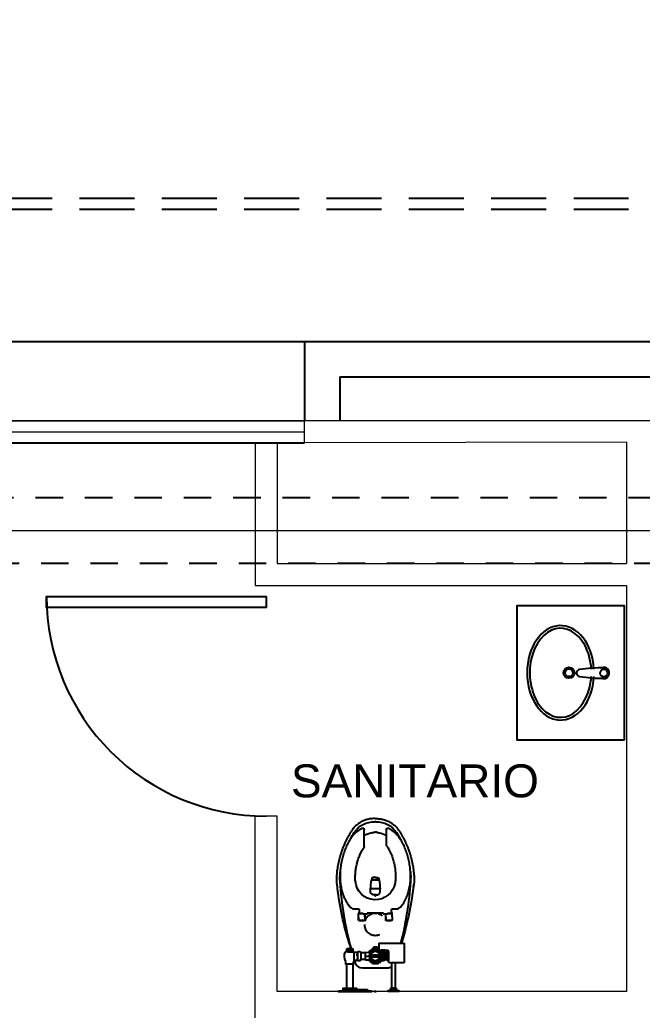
# Model space of a CAD drawing. Header units: metres. Extents: x -22 to 564, y 0 to 143.
# Drawn here: x 108.688 to 111.521, y 46.792 to 51.3 of the extents above; entities that cross this region are included whole.
import ezdxf
from ezdxf.enums import TextEntityAlignment as Align

# ---------------------------------------------------------------- set-up
doc = ezdxf.new("R2010")
doc.units = ezdxf.units.M
for name, pattern in [('EJES630', [6.3, 5.5, -0.4, 0, -0.4]), ('XREF 1N NEURO-ONCOLOGIA$0$DASHED2', [0.375, 0.25, -0.125]), ('XREF 1N NEURO-ONCOLOGIA$0$HIDDEN2', [0.1875, 0.125, -0.0625]), ('XREF 1N NEURO-ONCOLOGIA$0$XR-00$0$HIDDEN', [0.375, 0.25, -0.125])]:
    doc.linetypes.add(name, pattern=pattern)
for name, color, linetype, lineweight in [('EJES', 11, 'EJES630', 0), ('XREF 1N NEURO-ONCOLOGIA$0$HERRERIAS', 1, 'Continuous', 18), ('XREF 1N NEURO-ONCOLOGIA$0$MUROS DE TABLAROCA', 150, 'Continuous', 13)]:
    doc.layers.add(name, color=color, linetype=linetype, lineweight=lineweight)
for name, color, linetype in [('TEXTO', 7, 'Continuous'), ('XREF 1N NEURO-ONCOLOGIA$0$CONTRAVENTEOS', 6, 'XREF 1N NEURO-ONCOLOGIA$0$HIDDEN2'), ('XREF 1N NEURO-ONCOLOGIA$0$LAMINA MULTIPERFORADA', 9, 'Continuous'), ('XREF 1N NEURO-ONCOLOGIA$0$Mobiliario Fijo', 40, 'Continuous'), ('XREF 1N NEURO-ONCOLOGIA$0$MUROS BAJOS', 2, 'Continuous'), ('XREF 1N NEURO-ONCOLOGIA$0$NOVIDESA', 11, 'Continuous'), ('XREF 1N NEURO-ONCOLOGIA$0$PUERTAS', 253, 'Continuous'), ('XREF 1N NEURO-ONCOLOGIA$0$TEX-MOB', 4, 'Continuous')]:
    doc.layers.add(name, color=color, linetype=linetype)
doc.styles.add('100 LOCALES 25', font='arial.ttf', dxfattribs={"height": 0.25})
doc.styles.add('XREF 1N NEURO-ONCOLOGIA$0$HANDLET', font='romans.shx')

# ---------------------------------------------------------------- blocks, each defined once
blk = doc.blocks.new('XREF 1N NEURO-ONCOLOGIA$0$WC CON FLUXO')
for p, q in [((-0.0034, 0), (0.0034, 0)), ((0, 0.0034), (0, -0.0034)), ((0.107, 0), (0.0582, 0)), ((-0.0197, -0.0022), (-0.0141, -0.0008)), ((0.0575, -0.0007), (0.0576, -0.0026)), ((0.0575, -0.0007), (0.1078, -0.0007)), ((0.0585, -0.0037), (0.069, -0.0067)), ((0.069, -0.0067), (0.0964, -0.0067)), ((0.0705, -0.0086), (0.0708, -0.0154)), ((0.0708, -0.0154), (0.0946, -0.0154)), ((0.0736, -0.1306), (0.0736, -0.0154)), ((0.0918, -0.0155), (0.0917, -0.1306)), ((0.0946, -0.0154), (0.0948, -0.0086)), ((0.0964, -0.0067), (0.1066, -0.0038)), ((0.1072, 0), (0.107, 0)), ((0.1078, -0.0025), (0.1078, -0.0007)), ((-0.0587, -0.1062), (-0.0589, -0.1062)), ((0.0587, -0.1062), (-0.0587, -0.1062)), ((-0.013, -0.1295), (-0.013, -0.1264)), ((-0.013, -0.1295), (-0.013, -0.1336)), ((-0.0127, -0.1264), (-0.0127, -0.1292)), ((-0.0086, -0.1264), (-0.0086, -0.1292)), ((-0.004, -0.1264), (-0.004, -0.1292)), ((0.0044, -0.1264), (0.0044, -0.1292)), ((0.009, -0.1264), (0.009, -0.1292)), ((0.0101, -0.1336), (0.0245, -0.1336)), ((0.0131, -0.1264), (0.0131, -0.1292)), ((0.0134, -0.1336), (0.0134, -0.1264)), ((0.0587, -0.1062), (0.0589, -0.1062)), ((0.0732, -0.1305), (0.0664, -0.1305)), ((0.131, -0.1305), (0.0921, -0.1305)), ((0.131, -0.2187), (0.131, -0.1305)), ((-0.0958, -0.1423), (-0.0805, -0.1423)), ((-0.0958, -0.1789), (-0.0815, -0.1789)), ((-0.082, -0.1612), (-0.0802, -0.1612)), ((-0.082, -0.1612), (-0.0815, -0.1789)), ((-0.0815, -0.1789), (-0.0807, -0.1775)), ((-0.0807, -0.1775), (-0.0806, -0.1775)), ((-0.0806, -0.1775), (-0.08, -0.1785)), ((-0.0805, -0.1423), (-0.08, -0.1433)), ((-0.0805, -0.1423), (-0.0801, -0.1593)), ((-0.0802, -0.1612), (-0.0801, -0.1682)), ((-0.0801, -0.1593), (-0.08, -0.1645)), ((-0.0801, -0.1682), (-0.08, -0.1743)), ((-0.08, -0.1433), (-0.08, -0.1403)), ((-0.08, -0.1403), (-0.0684, -0.1403)), ((-0.08, -0.1433), (-0.08, -0.1809)), ((-0.08, -0.1645), (-0.08, -0.1732)), ((-0.08, -0.1732), (-0.08, -0.1742)), ((-0.0663, -0.1424), (-0.0663, -0.1461)), ((-0.0663, -0.1789), (-0.0663, -0.1751)), ((-0.0446, -0.1606), (-0.0284, -0.1606)), ((-0.0446, -0.1751), (-0.0446, -0.1777)), ((-0.0446, -0.1777), (-0.0229, -0.1776)), ((-0.0233, -0.1591), (-0.0175, -0.145)), ((-0.0175, -0.1762), (-0.0233, -0.1621)), ((-0.0175, -0.165), (-0.0175, -0.1562)), ((-0.0174, -0.1563), (-0.0174, -0.1649)), ((-0.0154, -0.1429), (-0.0019, -0.1373)), ((-0.0154, -0.1783), (-0.0013, -0.1842)), ((0.0022, -0.1839), (0.0158, -0.1783)), ((0.0024, -0.1373), (0.0149, -0.1425)), ((0.0178, -0.1563), (0.0178, -0.1649)), ((0.0179, -0.145), (0.0233, -0.1579)), ((0.0179, -0.165), (0.0179, -0.1562)), ((0.0238, -0.1621), (0.0182, -0.1757)), ((0.027, -0.1406), (0.0268, -0.1376)), ((0.0276, -0.1396), (0.0276, -0.1521)), ((0.0276, -0.1431), (0.0287, -0.1431)), ((0.0276, -0.1781), (0.0276, -0.1691)), ((0.0276, -0.1691), (0.0276, -0.1816)), ((0.0294, -0.1781), (0.0276, -0.1781)), ((0.0287, -0.1431), (0.0294, -0.1781)), ((0.0287, -0.1431), (0.0292, -0.1439)), ((0.0296, -0.1701), (0.0292, -0.1439)), ((0.0292, -0.1439), (0.0294, -0.1439)), ((0.0294, -0.1439), (0.0298, -0.1431)), ((0.0294, -0.1439), (0.03, -0.1773)), ((0.0294, -0.1781), (0.0298, -0.1773)), ((0.0298, -0.1773), (0.0296, -0.1701)), ((0.0304, -0.1781), (0.0298, -0.1431)), ((0.0298, -0.1431), (0.03, -0.1431)), ((0.0298, -0.1773), (0.03, -0.1773)), ((0.03, -0.1431), (0.0306, -0.1781)), ((0.03, -0.1431), (0.03, -0.1431)), ((0.03, -0.1431), (0.0304, -0.1439)), ((0.03, -0.1773), (0.0304, -0.1781)), ((0.0304, -0.1439), (0.0308, -0.1622)), ((0.0304, -0.1439), (0.0306, -0.1439)), ((0.0304, -0.1781), (0.0306, -0.1781)), ((0.0306, -0.1439), (0.031, -0.1433)), ((0.0306, -0.1439), (0.0308, -0.1498)), ((0.0306, -0.1781), (0.031, -0.1774)), ((0.0308, -0.1498), (0.0309, -0.1593)), ((0.0308, -0.1622), (0.0309, -0.1703)), ((0.0309, -0.1593), (0.0309, -0.1605)), ((0.0309, -0.1605), (0.0309, -0.162)), ((0.0309, -0.162), (0.031, -0.1637)), ((0.0309, -0.1703), (0.0309, -0.1724)), ((-0.1331, -0.1809), (-0.1338, -0.1805)), ((-0.1331, -0.181), (-0.1331, -0.181)), ((-0.1331, -0.181), (-0.133, -0.181)), ((-0.133, -0.181), (-0.1329, -0.181)), ((-0.1329, -0.1837), (-0.133, -0.1814)), ((-0.133, -0.1814), (-0.0996, -0.1814)), ((-0.1329, -0.181), (-0.1319, -0.181)), ((-0.1329, -0.1837), (-0.0999, -0.1837)), ((-0.1302, -0.1867), (-0.1329, -0.1837)), ((-0.1319, -0.181), (-0.1269, -0.1809)), ((-0.1026, -0.1867), (-0.1302, -0.1867)), ((-0.1302, -0.1867), (-0.1301, -0.1933)), ((-0.1287, -0.1946), (-0.104, -0.1946)), ((-0.1269, -0.1809), (-0.1141, -0.1807)), ((-0.1141, -0.1807), (-0.1105, -0.1806)), ((-0.1109, -0.1952), (-0.1109, -0.1949)), ((-0.1105, -0.1806), (-0.1008, -0.1805)), ((-0.1028, -0.1933), (-0.1026, -0.1867)), ((-0.0999, -0.1837), (-0.1026, -0.1867)), ((-0.1008, -0.1805), (-0.1002, -0.1805)), ((-0.0998, -0.1814), (-0.0999, -0.1837)), ((-0.0996, -0.1805), (-0.0989, -0.1809)), ((-0.0996, -0.1814), (-0.0989, -0.181)), ((-0.08, -0.1809), (-0.0684, -0.1809)), ((-0.0126, -0.1946), (-0.0126, -0.1919)), ((-0.0075, -0.1946), (-0.0075, -0.1919)), ((-0.0031, -0.1946), (-0.0031, -0.1919)), ((0.0058, -0.1946), (0.0058, -0.1919)), ((0.0097, -0.1946), (0.0097, -0.1919)), ((0.0101, -0.1876), (0.0245, -0.1876)), ((0.0134, -0.1919), (0.0134, -0.1876)), ((0.0134, -0.1946), (0.0134, -0.1919)), ((0.0162, -0.2187), (0.0162, -0.1879)), ((0.0162, -0.1879), (0.021, -0.1879)), ((0.0162, -0.2187), (0.131, -0.2187)), ((0.0201, -0.1879), (0.0205, -0.1876)), ((0.0209, -0.1879), (0.0213, -0.1876)), ((0.0267, -0.1839), (0.027, -0.1806)), ((0.0517, -0.1879), (0.0554, -0.1879)), ((-0.0763, -0.3379), (-0.0765, -0.3256)), ((-0.0763, -0.3255), (-0.0763, -0.3536)), ((-0.0763, -0.3536), (-0.056, -0.3539)), ((-0.0761, -0.3536), (-0.0761, -0.3536)), ((-0.0752, -0.3536), (-0.0761, -0.3536)), ((-0.0761, -0.3536), (-0.0761, -0.3538)), ((-0.0761, -0.3538), (-0.0761, -0.3539)), ((-0.0735, -0.3627), (-0.0761, -0.3539)), ((-0.0752, -0.3536), (-0.0752, -0.3536)), ((-0.0752, -0.3536), (-0.0729, -0.3536)), ((-0.0735, -0.3636), (-0.0735, -0.3598)), ((-0.0729, -0.3219), (-0.0727, -0.3219)), ((-0.0726, -0.3219), (-0.0679, -0.3219)), ((-0.0509, -0.3222), (-0.0726, -0.3219)), ((-0.0693, -0.3562), (-0.056, -0.3563)), ((-0.0679, -0.3219), (-0.0561, -0.3219)), ((-0.0561, -0.3219), (-0.0511, -0.3219)), ((-0.056, -0.353), (-0.0373, -0.353)), ((-0.056, -0.353), (-0.056, -0.3563)), ((-0.0481, -0.353), (-0.0473, -0.326)), ((-0.0476, -0.3384), (-0.0479, -0.353)), ((-0.0364, -0.3539), (-0.0364, -0.3562)), ((0.0364, -0.3562), (0.0364, -0.3539)), ((0.0373, -0.353), (0.0551, -0.353)), ((0.0476, -0.3381), (0.0475, -0.3258)), ((0.0476, -0.3258), (0.0476, -0.353)), ((0.0511, -0.3221), (0.0512, -0.3221)), ((0.0513, -0.3221), (0.0561, -0.3221)), ((0.0731, -0.3224), (0.0513, -0.3221)), ((0.056, -0.3539), (0.056, -0.3562)), ((0.056, -0.3539), (0.0759, -0.3542)), ((0.0561, -0.3221), (0.0679, -0.3221)), ((0.0679, -0.3221), (0.0729, -0.3221)), ((0.0761, -0.3541), (0.0735, -0.3629)), ((0.0735, -0.3598), (0.0735, -0.3636)), ((0.0759, -0.3542), (0.0767, -0.3262)), ((0.0761, -0.3539), (0.0759, -0.3539)), ((0.0763, -0.3386), (0.0761, -0.3539)), ((0.0761, -0.354), (0.0761, -0.3539)), ((0.0761, -0.3541), (0.0761, -0.354)), ((-0.1069, -0.3779), (-0.1063, -0.3779)), ((-0.1047, -0.377), (-0.1046, -0.3768)), ((-0.1029, -0.3758), (-0.1024, -0.3758)), ((-0.1024, -0.3758), (-0.0787, -0.3758)), ((-0.0742, -0.3721), (-0.0742, -0.3698)), ((0.0742, -0.3698), (0.0742, -0.3721)), ((0.0787, -0.3758), (0.1024, -0.3758)), ((0.1024, -0.3758), (0.1029, -0.3758)), ((0.1069, -0.3779), (0.1052, -0.3779)), ((-0.0026, -0.4379), (-0.0058, -0.4387)), ((0.0058, -0.4387), (-0.0058, -0.4387)), ((0.0026, -0.4379), (0.0058, -0.4387)), ((0.0216, -0.4666), (-0.0216, -0.4666)), ((-0.0907, -0.5014), (-0.0907, -0.5014)), ((0.0181, -0.5057), (-0.0181, -0.5057)), ((-0.0176, -0.5057), (-0.0171, -0.5081)), ((0, -0.5182), (0, -0.5191)), ((0.0176, -0.5057), (0.0171, -0.5081)), ((-0.0501, -0.6597), (-0.0501, -0.7362)), ((0.0501, -0.7362), (0.0501, -0.6674)), ((-0.0062, -0.724), (0, -0.724)), ((0.0062, -0.724), (0, -0.724))]:
    blk.add_line(p, q)
for points in [[(-0.169, -0.0008), (-0.1688, 0)], [(-0.1688, 0), (-0.0143, 0)], [(-0.0141, -0.0008), (-0.0143, 0)], [(-0.169, -0.0008), (-0.1634, -0.0022)], [(-0.1686, -0.0008), (-0.0145, -0.0008)], [(-0.1634, -0.0022), (-0.0197, -0.0022)], [(-0.152, -0.0025), (-0.1464, -0.0081)], [(-0.1473, -0.013), (-0.1477, -0.0069)], [(-0.1452, -0.015), (-0.0876, -0.015)], [(-0.145, -0.0087), (-0.0382, -0.0087)], [(-0.0855, -0.013), (-0.0853, -0.0087)], [(-0.0367, -0.0081), (-0.0312, -0.0025)], [(-0.1318, -0.1231), (-0.1338, -0.1231), (-0.1338, -0.135)], [(-0.101, -0.1231), (-0.099, -0.1231), (-0.099, -0.135)], [(-0.0137, -0.1355), (-0.0135, -0.1336), (-0.0096, -0.1336)], [(-0.0967, -0.1399), (-0.0965, -0.1403)], [(-0.0958, -0.1412), (-0.0958, -0.1789), (-0.0958, -0.1799)], [(-0.0807, -0.1775), (-0.0811, -0.168), (-0.0812, -0.1612)], [(-0.0446, -0.1461), (-0.0446, -0.1435), (-0.0228, -0.1434)], [(-0.0149, -0.1632), (-0.0149, -0.1579), (-0.0132, -0.1579), (-0.0132, -0.1598), (-0.0116, -0.1598), (-0.0116, -0.1579), (-0.0099, -0.1579), (-0.0099, -0.1632), (-0.0116, -0.1632), (-0.0116, -0.1613), (-0.0132, -0.1613), (-0.0132, -0.1632), (-0.0149, -0.1632)], [(-0.0074, -0.1618), (-0.0045, -0.1618), (-0.0045, -0.1632), (-0.0091, -0.1632), (-0.0091, -0.1579), (-0.0045, -0.1579), (-0.0045, -0.1593), (-0.0074, -0.1593), (-0.0074, -0.1618)], [(-0.0074, -0.1612), (-0.005, -0.1612), (-0.005, -0.1599)], [(-0.0039, -0.1579), (-0.0023, -0.1579), (-0.0023, -0.1618), (-0.0002, -0.1618), (-0.0002, -0.1632), (-0.0039, -0.1632), (-0.0039, -0.1579)], [(-0.0008, -0.1579), (0.0008, -0.1579), (0.0018, -0.1612), (0.0027, -0.1579), (0.0043, -0.1579), (0.0027, -0.1632), (0.0008, -0.1632), (-0.0008, -0.1579)], [(0.0064, -0.1618), (0.0093, -0.1618), (0.0093, -0.1632), (0.0048, -0.1632), (0.0048, -0.1579), (0.0093, -0.1579), (0.0093, -0.1593), (0.0064, -0.1593), (0.0064, -0.1618)], [(0.0064, -0.1612), (0.0089, -0.1612), (0.0089, -0.1599)], [(0.0097, -0.1632), (0.0114, -0.1606), (0.0097, -0.1579), (0.0116, -0.1579), (0.0124, -0.1592), (0.0132, -0.1579), (0.0151, -0.1579), (0.0134, -0.1606), (0.0151, -0.1632), (0.0132, -0.1632), (0.0124, -0.1619), (0.0116, -0.1632), (0.0097, -0.1632)], [(0.053, -0.1489), (0.053, -0.1417), (0.0573, -0.1417), (0.0573, -0.1384), (0.0587, -0.1384), (0.0587, -0.1828), (0.0573, -0.1828), (0.0573, -0.1795), (0.053, -0.1795), (0.053, -0.1723), (0.0573, -0.1723), (0.0573, -0.1489), (0.053, -0.1489), (0.053, -0.1723)], [(0.0587, -0.1833), (0.0594, -0.1793), (0.0599, -0.1585), (0.0594, -0.1419), (0.059, -0.1387), (0.0587, -0.1379)], [(-0.0965, -0.1805), (-0.1363, -0.1805)], [(-0.133, -0.1814), (-0.1338, -0.1814), (-0.1331, -0.181), (-0.1331, -0.1809), (-0.1331, -0.1809), (-0.1331, -0.1809), (-0.1331, -0.1809), (-0.1331, -0.1809), (-0.1331, -0.1808), (-0.1331, -0.1808), (-0.1331, -0.1808), (-0.133, -0.1808), (-0.133, -0.1808), (-0.1329, -0.1808), (-0.1329, -0.1808), (-0.1328, -0.1808), (-0.1326, -0.1808), (-0.1322, -0.1808), (-0.1313, -0.1808), (-0.1297, -0.1807), (-0.1275, -0.1807), (-0.1236, -0.1806), (-0.1168, -0.1806), (-0.1117, -0.1805), (-0.1093, -0.1805), (-0.1093, -0.1805)], [(-0.0989, -0.1809), (-0.0989, -0.1809), (-0.0989, -0.1809), (-0.0989, -0.1809), (-0.0989, -0.1809), (-0.0989, -0.1809), (-0.099, -0.1809), (-0.099, -0.1809), (-0.099, -0.1809), (-0.099, -0.1809), (-0.0992, -0.1809), (-0.0998, -0.1809), (-0.1026, -0.181), (-0.1045, -0.181), (-0.1092, -0.1811), (-0.1162, -0.1812), (-0.1277, -0.1813), (-0.1297, -0.1813), (-0.1314, -0.1814), (-0.1325, -0.1814), (-0.1332, -0.1814), (-0.1334, -0.1814)], [(-0.1219, -0.1952), (-0.1219, -0.1949)], [(0.0212, -0.188), (0.0212, -0.1879), (0.0514, -0.1879), (0.0514, -0.1879)]]:
    blk.add_lwpolyline(points)
for points in [[(-0.1318, -0.015), (-0.101, -0.015), (-0.101, -0.1231), (-0.1318, -0.1231)], [(-0.013, -0.1264), (0.0134, -0.1264), (0.0134, -0.1292), (-0.013, -0.1292)], [(-0.0663, -0.1461), (-0.0446, -0.1461), (-0.0446, -0.1751), (-0.0663, -0.1751)], [(0.031, -0.1814), (0.0417, -0.1814), (0.0417, -0.1398), (0.031, -0.1398)], [(0.031, -0.1399), (0.0372, -0.1399), (0.0372, -0.1487), (0.031, -0.1487)], [(0.031, -0.1517), (0.0372, -0.1517), (0.0372, -0.1694), (0.031, -0.1694)], [(0.031, -0.1725), (0.0372, -0.1725), (0.0372, -0.1813), (0.031, -0.1813)], [(0.0417, -0.1455), (0.053, -0.1455), (0.053, -0.1757), (0.0417, -0.1757)], [(-0.0131, -0.1919), (0.0135, -0.1919), (0.0135, -0.1946), (-0.0131, -0.1946)], [(-0.0073, -0.1946), (0.0077, -0.1946), (0.0077, -0.2007), (-0.0073, -0.2007)]]:
    blk.add_lwpolyline(points, close=True)
for radius in [0.0287, 0.0208, 0.0206]:
    blk.add_circle((0.0002, -0.1606), radius)
for centre, radius, start, end in [((0.0582, -0.0007), 0.000699, 90.9528, 179.9884), ((-0.1685, 0.0038), 0.0046, 263.5947, 268.4559), ((-0.1529, -0.0035), 0.00135, 45.0725, 87.1801), ((-0.1452, -0.0129), 0.0021, 183, 270), ((-0.145, -0.0067), 0.00204, 225, 270), ((-0.0876, -0.0129), 0.0021, 270, 357), ((-0.0382, -0.0067), 0.00204, 270, 315), ((-0.0302, -0.0035), 0.00137, 94.7227, 134.7414), ((-0.0146, 0.0033), 0.00404, 271.1487, 276.8791), ((0.059, -0.0024), 0.0014, 186.7349, 251.2313), ((0.0685, -0.0087), 0.00201, 2.8263, 77.3063), ((0.0968, -0.0087), 0.00201, 102.6722, 177.1705), ((0.1064, -0.0024), 0.00142, 280.2182, 357.7148), ((0.1071, -0.0007), 0.000699, 359.9963, 84.9523), ((-0.0976, -0.135), 0.0014, 180, 202.3854), ((1.4324, -0.6105), 1.5966, 162.4445, 162.9485), ((-0.0589, -0.1386), 0.0324, 90, 162.4418), ((1.4324, -0.6105), 1.5966, 162.4418, 162.4445), ((0.0002, -0.1606), 0.0342, 112.6823, 150.0864), ((0.0002, -0.1606), 0.0338, 113.03, 149.6072), ((0.0002, -0.1606), 0.0342, 51.9601, 67.3177), ((0.003, -0.1564), 0.0287, 52.4204, 68.7317), ((0.0206, -0.1386), 0.00627, 9.3541, 51.7711), ((0.0206, -0.1386), 0.00627, 9.3541, 51.7711), ((0.0664, -0.1382), 0.00771, 89.9605, 177.6253), ((0.0589, -0.1386), 0.0324, 63.0756, 90), ((0.0827, -0.0413), 0.0897, 263.9649, 276.0445), ((-0.0899, -0.1604), 0.0506, 150.3792, 203.3877), ((-0.1465, -0.1622), 0.0546, 24.1417, 29.2361), ((-0.0951, -0.1399), 0.00152, 197.7005, 241.6179), ((-0.0953, -0.1812), 0.0014, 109.984, 146.4949), ((0.3455, -0.1572), 0.4265, 180.5403, 182.731), ((-0.0684, -0.1424), 0.0021, 0, 90), ((-0.0684, -0.1788), 0.0021, 269.9217, 358.0095), ((0.0002, -0.1606), 0.0342, 209.8982, 247.1956), ((0.0002, -0.1606), 0.0338, 210.3928, 246.97), ((-0.0196, -0.1606), 0.00402, 157.4999, 202.5001), ((-0.0138, -0.1466), 0.00402, 112.4999, 157.5001), ((0.0002, -0.3691), 0.2137, 85.2566, 94.7434), ((0.0002, 0.0479), 0.2137, 265.2566, 274.7434), ((-0.0138, -0.1746), 0.00402, 202.4999, 244.6781), ((0.0002, -0.3691), 0.2136, 85.2842, 94.7158), ((0.0002, 0.0479), 0.2136, 265.2842, 274.7158), ((-0.0048, -0.1633), 0.00333, 92.771, 141.1546), ((0.0002, -0.1412), 0.00442, 60.0251, 118.4175), ((0.009, -0.1633), 0.00333, 92.771, 141.1546), ((0.0139, -0.1468), 0.00445, 24.0076, 75.6524), ((0.0141, -0.1745), 0.00418, 292.9328, 343.6813), ((0.0193, -0.1605), 0.00473, 339.5535, 33.7109), ((0.0324, -0.1366), 0.00562, 189.3834, 212.1713), ((-0.0002, -0.1608), 0.0347, 30.4452, 36.7467), ((0.003, -0.1588), 0.0304, 29.7018, 36.0418), ((0.0023, -0.1619), 0.0318, 322.8069, 330.7575), ((0.0148, -0.1706), 0.0161, 322.8448, 332.2385), ((1.4324, -0.6105), 1.5966, 164.9037, 175.9972), ((-0.1287, -0.1933), 0.00134, 181.5, 270), ((-0.1216, -0.1949), 0.000343, 129.5338, 173.6561), ((-0.1216, -0.1952), 0.000336, 184.2026, 265.607), ((-0.1164, -0.1279), 0.0678, 265.6071, 274.393), ((1.2435, -0.6427), 1.4264, 162.7735, 163.1187), ((1.2567, -0.6451), 1.4396, 161.7644, 162.8369), ((-0.1112, -0.1952), 0.000336, 274.393, 0), ((-0.1113, -0.1949), 0.000384, 6.4023, 46.3389), ((-0.1041, -0.1933), 0.00132, 272.56, 359.5188), ((0.0002, -0.1803), 0.00418, 247.9601, 298.5157), ((0.0002, -0.1606), 0.0338, 293.03, 298.243), ((-0.001, -0.1578), 0.0373, 292.8404, 297.3937), ((0.0361, -0.0373), 0.1513, 264.2467, 275.9084), ((0.0206, -0.1826), 0.00627, 308.223, 348.2751), ((0.0206, -0.1826), 0.00627, 308.223, 348.2751), ((0.0326, -0.1847), 0.00586, 147.9912, 172.4866), ((0.0551, -0.1842), 0.0037, 273.989, 13.1466), ((-1.4324, -0.6105), 1.5966, 4.0028, 14.2041), ((-1.2567, -0.6451), 1.4396, 17.1303, 17.2305), ((-1.2427, -0.6426), 1.4255, 16.8408, 17.2004), ((1.2435, -0.6427), 1.4264, 163.2334, 173.7464), ((-1.2427, -0.6426), 1.4255, 6.2485, 16.8299), ((-0.0729, -0.3255), 0.00364, 90, 180.8185), ((-0.0727, -0.3255), 0.00364, 89.1815, 180), ((-0.0752, -0.3536), 0.00091, 180.8185, 196.1443), ((-0.0511, -0.3255), 0.00364, 26.429, 90), ((-0.0509, -0.3259), 0.00364, 358.3631, 89.1815), ((-0.0373, -0.3539), 0.00091, 0, 90), ((-0.0004, -12.4585), 12.1022, 89.8216, 90.17503), ((0.0373, -0.3539), 0.00091, 90, 180), ((0.0511, -0.3258), 0.00364, 90, 180.8185), ((0.0513, -0.3258), 0.00364, 89.1815, 180), ((0.0551, -0.3539), 0.00091, 0, 90), ((0.0469, 2.1477), 2.504, 270.1875, 270.5141), ((0.0729, -0.3258), 0.00364, 26.429, 90), ((0.073, -0.3261), 0.00364, 358.3631, 89.1815), ((0.0752, -0.3539), 0.00091, 343.8557, 359.1815), ((-0.0034, -0.496), 0.1575, 131.7258, 132.3304), ((-0.1069, -0.3799), 0.00196, 89.3673, 131.099), ((-0.1063, -0.3761), 0.00184, 269.3463, 330.6492), ((-0.1029, -0.3777), 0.00195, 90.4112, 151.5615), ((-0.0787, -0.3712), 0.00455, 270, 0), ((0.0787, -0.3712), 0.00455, 180, 270), ((0.1029, -0.3777), 0.00195, 28.4386, 89.5888), ((0.1069, -0.3799), 0.00198, 49.0875, 90.4462), ((0.0044, -0.4948), 0.156, 47.6682, 48.2772), ((0.0001, -0.5079), 0.091, 9.2548, 175.9387), ((-0.0014, -0.4367), 0.000598, 317.9323, 342.9776), ((0.0014, -0.4367), 0.000597, 196.9872, 222.103), ((0.519, -0.4383), 0.5413, 182.9967, 187.144), ((-0.5069, -0.4394), 0.5292, 352.8086, 357.0508), ((0.1315, -0.5194), 0.2925, 175.9969, 184.8615), ((-0.0006, -0.5183), 0.000937, 263.4365, 309.8712), ((0.0006, -0.5183), 0.000937, 230.1288, 276.5635), ((-0.1315, -0.5194), 0.2925, 355.0124, 4.0031), ((-0.0574, -0.6597), 0.00728, 0, 37.067), ((0.0574, -0.6674), 0.00728, 142.0152, 180), ((0.252, -0.4971), 0.415, 208.3551, 213.0094), ((0.0197, -0.5584), 0.1676, 245.3845, 256.7621), ((-0.0197, -0.5584), 0.1676, 283.2379, 294.6155), ((-0.252, -0.4971), 0.415, 326.9906, 331.7101), ((-0.0062, -0.6649), 0.1071, 213.0094, 272.1861), ((-0.0574, -0.7362), 0.00728, 238.4381, 0), ((0.0197, -0.5584), 0.1676, 256.7621, 258.2805), ((0.0197, -0.5584), 0.1676, 258.2805, 261.1157), ((0.0062, -0.6649), 0.1071, 267.8139, 326.9906), ((-0.0197, -0.5584), 0.1676, 278.8843, 281.7195), ((-0.0197, -0.5584), 0.1676, 281.7195, 283.2379), ((0.0574, -0.7362), 0.00728, 180, 301.5619), ((0, -0.8279), 0.056, 90, 92.1861), ((0, -0.8279), 0.056, 87.8139, 90)]:
    blk.add_arc(centre, radius, start, end)
blk.add_ellipse((0.1105, -0.4263), major_axis=(-0.0713, 0.1429), ratio=0.110156, start_param=-1.280538, end_param=-1.272211)
for points, knots in [([(-0.0735, -0.3598), (-0.0735, -0.3595), (-0.0735, -0.3593), (-0.0734, -0.3588), (-0.0733, -0.3586), (-0.0731, -0.3582), (-0.073, -0.358), (-0.0727, -0.3576), (-0.0725, -0.3574), (-0.0721, -0.357), (-0.0719, -0.3569), (-0.0715, -0.3566), (-0.0712, -0.3565), (-0.0707, -0.3564), (-0.0704, -0.3563), (-0.0699, -0.3562), (-0.0696, -0.3562), (-0.0693, -0.3562)], [0, 0, 0, 0, 0.125, 0.125, 0.25, 0.25, 0.375, 0.375, 0.5, 0.5, 0.625, 0.625, 0.75, 0.75, 0.875, 0.875, 1, 1, 1, 1]), ([(0.0693, -0.3562), (0.0696, -0.3562), (0.0699, -0.3562), (0.0704, -0.3563), (0.0707, -0.3564), (0.0712, -0.3565), (0.0715, -0.3566), (0.0719, -0.3569), (0.0721, -0.357), (0.0725, -0.3574), (0.0727, -0.3576), (0.073, -0.358), (0.0731, -0.3582), (0.0733, -0.3586), (0.0734, -0.3588), (0.0735, -0.3593), (0.0735, -0.3595), (0.0735, -0.3598)], [0, 0, 0, 0, 0.125, 0.125, 0.25, 0.25, 0.375, 0.375, 0.5, 0.5, 0.625, 0.625, 0.75, 0.75, 0.875, 0.875, 1, 1, 1, 1]), ([(-0.0612, -0.7424), (-0.0685, -0.7379), (-0.0756, -0.7332), (-0.0857, -0.7253), (-0.089, -0.7226), (-0.0953, -0.7167), (-0.0982, -0.7136), (-0.1066, -0.7038), (-0.1115, -0.6969), (-0.1204, -0.6826), (-0.1244, -0.6752), (-0.1318, -0.6599), (-0.1351, -0.6521), (-0.1411, -0.6361), (-0.1438, -0.628), (-0.1487, -0.6117), (-0.1509, -0.6035), (-0.1546, -0.5869), (-0.1562, -0.5785), (-0.1585, -0.5616), (-0.1593, -0.5532), (-0.1603, -0.5364), (-0.1605, -0.528), (-0.1603, -0.5112), (-0.1599, -0.5028), (-0.1585, -0.4902), (-0.158, -0.486), (-0.1566, -0.4776), (-0.1558, -0.4734), (-0.153, -0.4608), (-0.1507, -0.4526), (-0.1467, -0.4403), (-0.1453, -0.4363), (-0.1431, -0.4303), (-0.1423, -0.4283), (-0.1407, -0.4243), (-0.1398, -0.4224), (-0.1371, -0.4165), (-0.1352, -0.4127), (-0.1311, -0.4053), (-0.1288, -0.4017), (-0.1239, -0.3948), (-0.1212, -0.3915), (-0.1155, -0.3853), (-0.1125, -0.3823), (-0.1094, -0.3795)], [0, 0, 0, 0, 0.0625, 0.0625, 0.09375, 0.09375, 0.125, 0.125, 0.1875, 0.1875, 0.25, 0.25, 0.3125, 0.3125, 0.375, 0.375, 0.4375, 0.4375, 0.5, 0.5, 0.5625, 0.5625, 0.625, 0.625, 0.6875, 0.6875, 0.71875, 0.71875, 0.75, 0.75, 0.8125, 0.8125, 0.84375, 0.84375, 0.859375, 0.859375, 0.875, 0.875, 0.90625, 0.90625, 0.9375, 0.9375, 0.96875, 0.96875, 1, 1, 1, 1]), ([(-0.0742, -0.3698), (-0.0742, -0.3695), (-0.0741, -0.3691), (-0.074, -0.3682), (-0.0739, -0.3678), (-0.0737, -0.3667), (-0.0737, -0.3661), (-0.0735, -0.3649), (-0.0735, -0.3643), (-0.0735, -0.3636)], [0, 0, 0, 0, 0.25, 0.25, 0.5, 0.5, 0.75, 0.75, 1, 1, 1, 1]), ([(0.1094, -0.3795), (0.1157, -0.3852), (0.1214, -0.3914), (0.1313, -0.4052), (0.1354, -0.4126), (0.1398, -0.4224), (0.1407, -0.4244), (0.1423, -0.4283), (0.1431, -0.4303), (0.1454, -0.4363), (0.1468, -0.4404), (0.1507, -0.4527), (0.153, -0.4609), (0.1567, -0.4775), (0.1581, -0.4858), (0.1599, -0.5026), (0.1603, -0.5111), (0.1605, -0.5281), (0.1603, -0.5367), (0.1592, -0.5537), (0.1584, -0.5622), (0.1561, -0.5789), (0.1546, -0.5872), (0.1508, -0.6037), (0.1487, -0.6119), (0.1438, -0.6281), (0.1411, -0.6361), (0.135, -0.6521), (0.1317, -0.66), (0.1244, -0.6753), (0.1203, -0.6828), (0.1136, -0.6936), (0.1112, -0.6971), (0.1062, -0.704), (0.1035, -0.7074), (0.0979, -0.7139), (0.095, -0.717), (0.0888, -0.7228), (0.0856, -0.7255), (0.0756, -0.7332), (0.0684, -0.7379), (0.0612, -0.7424)], [0, 0, 0, 0, 0.0625, 0.0625, 0.125, 0.125, 0.140625, 0.140625, 0.15625, 0.15625, 0.1875, 0.1875, 0.25, 0.25, 0.3125, 0.3125, 0.375, 0.375, 0.4375, 0.4375, 0.5, 0.5, 0.5625, 0.5625, 0.625, 0.625, 0.6875, 0.6875, 0.75, 0.75, 0.8125, 0.8125, 0.84375, 0.84375, 0.875, 0.875, 0.90625, 0.90625, 0.9375, 0.9375, 1, 1, 1, 1]), ([(0.0735, -0.3636), (0.0735, -0.3643), (0.0735, -0.3649), (0.0737, -0.3661), (0.0737, -0.3667), (0.0739, -0.3678), (0.074, -0.3682), (0.0741, -0.3691), (0.0742, -0.3695), (0.0742, -0.3698)], [0, 0, 0, 0, 0.25, 0.25, 0.5, 0.5, 0.75, 0.75, 1, 1, 1, 1]), ([(-0.0058, -0.4387), (-0.0066, -0.4389), (-0.0075, -0.4391), (-0.0092, -0.4395), (-0.01, -0.4397), (-0.0125, -0.4404), (-0.0141, -0.4412), (-0.0168, -0.443), (-0.018, -0.4442), (-0.0199, -0.4466), (-0.0207, -0.4479), (-0.0218, -0.4507), (-0.0222, -0.4521), (-0.0224, -0.4543), (-0.0225, -0.455), (-0.0224, -0.4565), (-0.0224, -0.4572), (-0.0221, -0.4608), (-0.0218, -0.4637), (-0.0216, -0.4666)], [0, 0, 0, 0, 0.0625, 0.0625, 0.125, 0.125, 0.25, 0.25, 0.375, 0.375, 0.5, 0.5, 0.625, 0.625, 0.6875, 0.6875, 0.75, 0.75, 1, 1, 1, 1]), ([(-0.001, -0.4371), (-0.001, -0.4372), (-0.0011, -0.4372), (-0.0012, -0.4373), (-0.0012, -0.4373), (-0.0014, -0.4375), (-0.0016, -0.4375), (-0.002, -0.4377), (-0.0023, -0.4378), (-0.0026, -0.4379)], [0, 0, 0, 0, 0.125, 0.125, 0.25, 0.25, 0.5, 0.5, 1, 1, 1, 1]), ([(-0.0008, -0.4369), (-0.0008, -0.4366), (-0.0007, -0.4363), (-0.0005, -0.4359), (-0.0004, -0.4357), (-0.0003, -0.4355), (-0.0003, -0.4355), (-0.0002, -0.4353), (-0.0001, -0.4353), (0.0001, -0.4353), (0.0002, -0.4353), (0.0003, -0.4354), (0.0003, -0.4355), (0.0004, -0.4357), (0.0005, -0.4359), (0.0007, -0.4363), (0.0008, -0.4366), (0.0008, -0.4369)], [0, 0, 0, 0, 0.25, 0.25, 0.375, 0.375, 0.4375, 0.4375, 0.5, 0.5, 0.5625, 0.5625, 0.625, 0.625, 0.75, 0.75, 1, 1, 1, 1]), ([(0.0026, -0.4379), (0.0023, -0.4378), (0.002, -0.4377), (0.0016, -0.4375), (0.0014, -0.4375), (0.0012, -0.4373), (0.0012, -0.4373), (0.0011, -0.4372), (0.001, -0.4372), (0.001, -0.4371)], [0, 0, 0, 0, 0.5, 0.5, 0.75, 0.75, 0.875, 0.875, 1, 1, 1, 1]), ([(0.0058, -0.4387), (0.0066, -0.4389), (0.0075, -0.4391), (0.0092, -0.4395), (0.01, -0.4397), (0.0125, -0.4404), (0.0141, -0.4412), (0.0168, -0.443), (0.018, -0.4442), (0.0199, -0.4466), (0.0207, -0.4479), (0.0218, -0.4507), (0.0222, -0.4521), (0.0224, -0.4543), (0.0225, -0.455), (0.0224, -0.4565), (0.0224, -0.4572), (0.0221, -0.4608), (0.0218, -0.4637), (0.0216, -0.4666)], [0, 0, 0, 0, 0.0625, 0.0625, 0.125, 0.125, 0.25, 0.25, 0.375, 0.375, 0.5, 0.5, 0.625, 0.625, 0.6875, 0.6875, 0.75, 0.75, 1, 1, 1, 1]), ([(0.0516, -0.6629), (0.0539, -0.66), (0.056, -0.6569), (0.0599, -0.6506), (0.0617, -0.6474), (0.0669, -0.6376), (0.07, -0.6308), (0.0754, -0.617), (0.0778, -0.61), (0.0822, -0.5959), (0.0842, -0.5888), (0.0875, -0.5744), (0.0888, -0.5671), (0.0908, -0.5524), (0.0914, -0.545), (0.0922, -0.5302), (0.0923, -0.5228), (0.0919, -0.5117), (0.0917, -0.508), (0.0912, -0.5025), (0.091, -0.5006), (0.0906, -0.4978), (0.0905, -0.4969), (0.0902, -0.4951), (0.0901, -0.4941), (0.0899, -0.4932)], [0, 0, 0, 0, 0.0625, 0.0625, 0.125, 0.125, 0.25, 0.25, 0.375, 0.375, 0.5, 0.5, 0.625, 0.625, 0.75, 0.75, 0.875, 0.875, 0.9375, 0.9375, 0.96875, 0.96875, 0.984375, 0.984375, 1, 1, 1, 1]), ([(-0.0907, -0.5014), (-0.091, -0.5048), (-0.0911, -0.5082), (-0.0912, -0.5149), (-0.0912, -0.5183), (-0.0911, -0.5285), (-0.0907, -0.5352), (-0.0895, -0.5487), (-0.0887, -0.5554), (-0.0864, -0.5686), (-0.085, -0.5752), (-0.0816, -0.5881), (-0.0798, -0.5946), (-0.0756, -0.6073), (-0.0733, -0.6136), (-0.0682, -0.6261), (-0.0654, -0.6323), (-0.0591, -0.6442), (-0.0556, -0.6499), (-0.0515, -0.6554)], [0, 0, 0, 0, 0.0625, 0.0625, 0.125, 0.125, 0.25, 0.25, 0.375, 0.375, 0.5, 0.5, 0.625, 0.625, 0.75, 0.75, 0.875, 0.875, 1, 1, 1, 1]), ([(0, -0.5182), (-0.001, -0.518), (-0.002, -0.5179), (-0.0041, -0.5177), (-0.0051, -0.5176), (-0.0082, -0.5172), (-0.0102, -0.5169), (-0.0127, -0.5164), (-0.0132, -0.5163), (-0.0141, -0.5159), (-0.0145, -0.5156), (-0.0152, -0.515), (-0.0155, -0.5146), (-0.0158, -0.5139), (-0.0159, -0.5134), (-0.0164, -0.5114), (-0.0168, -0.5098), (-0.0171, -0.5081)], [0, 0, 0, 0, 0.125, 0.125, 0.25, 0.25, 0.5, 0.5, 0.5625, 0.5625, 0.625, 0.625, 0.6875, 0.6875, 0.75, 0.75, 1, 1, 1, 1]), ([(-0.0007, -0.5193), (-0.0026, -0.519), (-0.0046, -0.5188), (-0.0085, -0.5182), (-0.0104, -0.5179), (-0.0128, -0.5174), (-0.0133, -0.5172), (-0.0141, -0.5168), (-0.0145, -0.5165), (-0.0152, -0.5157), (-0.0154, -0.5153), (-0.0158, -0.5145), (-0.0159, -0.514), (-0.0164, -0.5117), (-0.0168, -0.5099), (-0.0171, -0.5081)], [0, 0, 0, 0, 0.25, 0.25, 0.5, 0.5, 0.5625, 0.5625, 0.625, 0.625, 0.6875, 0.6875, 0.75, 0.75, 1, 1, 1, 1]), ([(0, -0.5182), (0.001, -0.518), (0.002, -0.5179), (0.0041, -0.5177), (0.0051, -0.5176), (0.0082, -0.5172), (0.0102, -0.5169), (0.0127, -0.5164), (0.0132, -0.5163), (0.0141, -0.5159), (0.0145, -0.5156), (0.0152, -0.515), (0.0155, -0.5146), (0.0158, -0.5139), (0.0159, -0.5134), (0.0164, -0.5114), (0.0168, -0.5098), (0.0171, -0.5081)], [0, 0, 0, 0, 0.125, 0.125, 0.25, 0.25, 0.5, 0.5, 0.5625, 0.5625, 0.625, 0.625, 0.6875, 0.6875, 0.75, 0.75, 1, 1, 1, 1]), ([(0.0007, -0.5193), (0.0026, -0.519), (0.0046, -0.5188), (0.0085, -0.5182), (0.0104, -0.5179), (0.0128, -0.5174), (0.0133, -0.5172), (0.0141, -0.5168), (0.0145, -0.5165), (0.0152, -0.5157), (0.0154, -0.5153), (0.0158, -0.5145), (0.0159, -0.514), (0.0164, -0.5117), (0.0168, -0.5099), (0.0171, -0.5081)], [0, 0, 0, 0, 0.25, 0.25, 0.5, 0.5, 0.5625, 0.5625, 0.625, 0.625, 0.6875, 0.6875, 0.75, 0.75, 1, 1, 1, 1])]:
    blk.add_open_spline(points, degree=3, knots=knots)
for points, weights in [([(-0.1769, -0.5175), (-0.1775, -0.505), (-0.1762, -0.4926)], [1, 0.96771874759, 0.94216281398]), ([(-0.1762, -0.4926), (-0.1751, -0.4824), (-0.1727, -0.4725)], [0.94216281398, 0.922339074528, 0.90656203066]), ([(0.1762, -0.4926), (0.1751, -0.4825), (0.1727, -0.4727)], [0.94216281398, 0.922518420865, 0.906847833249]), ([(0.1769, -0.5175), (0.1775, -0.505), (0.1762, -0.4926)], [1, 0.96771874759, 0.94216281398]), ([(-0.1768, -0.5194), (-0.1769, -0.5185), (-0.1769, -0.5175)], [1, 0.999997543195, 1]), ([(0.1768, -0.5194), (0.1769, -0.5185), (0.1769, -0.5175)], [1, 0.999997543195, 1]), ([(0, -0.7862), (-0.0008, -0.7862), (-0.0016, -0.7862)], [1, 0.999818026965, 1])]:
    blk.add_rational_spline(points, weights, degree=2)
for points, weights, knots in [([(-0.0016, -0.7862), (-0.0705, -0.7889), (-0.1081, -0.731), (-0.1708, -0.6344), (-0.1768, -0.5194)], [1, 0.869595072185, 1, 0.965853886877, 1], [0.004294, 0.004294, 0.004294, 0.32836, 0.32836, 0.9293445, 0.9293445, 0.9293445]), ([(0, -0.7862), (0.0008, -0.7862), (0.0016, -0.7862), (0.0705, -0.7889), (0.1081, -0.731), (0.1708, -0.6344), (0.1768, -0.5194)], [1, 0.999818026965, 1, 0.869595072185, 1, 0.965853886877, 1], [0, 0, 0, 0.004294, 0.004294, 0.32836, 0.32836, 0.9293445, 0.9293445, 0.9293445])]:
    blk.add_rational_spline(points, weights, degree=2, knots=knots)
blk = doc.blocks.new('XREF 1N NEURO-ONCOLOGIA$0$XR-00$0$TZF-1-310')
at = {"linetype": 'XREF 1N NEURO-ONCOLOGIA$0$XR-00$0$HIDDEN', "ltscale": 0.1}
blk.add_circle((0, -0.305), 0.05, dxfattribs=at)
blk.add_blockref('XREF 1N NEURO-ONCOLOGIA$0$WC CON FLUXO', (0, 0))
blk = doc.blocks.new('XREF 1N NEURO-ONCOLOGIA$0$XR-00$0$LV-2-1P')
at = {"layer": 'XREF 1N NEURO-ONCOLOGIA$0$Mobiliario Fijo'}
blk.add_circle((0, 0), 0.672, dxfattribs=at)
for centre, radius, start, end in [((0, 0), 1, 0, 198.6555), ((0, 0), 0.951, 359.5329, 180.4671), ((32.32, 0.26), 33.27, 180.4671, 187.9569), ((-32.32, 0.26), 33.27, 352.0431, 359.5329), ((0, 0), 0.999, 341.3375, 0.0036), ((0, -4.25), 0.638, 187.9569, 352.0431)]:
    blk.add_arc(centre, radius, start, end, dxfattribs=at)
blk = doc.blocks.new('XREF 1N NEURO-ONCOLOGIA$0$XR-00$0$LAVABO.NORMATIVO')
at = {"layer": 'XREF 1N NEURO-ONCOLOGIA$0$Mobiliario Fijo'}
blk.add_lwpolyline([(0.305, 0), (-0.305, 0), (-0.305, -0.49), (0.305, -0.49)], close=True, dxfattribs=at)
for radius in [0.025, 0.0175]:
    blk.add_circle((0, -0.2523), radius, dxfattribs=at)
blk.add_ellipse((0, -0.2907), major_axis=(-0.215, 0), ratio=0.709302, start_param=4.791428, end_param=10.916607, dxfattribs=at)
blk.add_open_spline([(-0.0163, -0.1507), (-0.0558, -0.153), (-0.0942, -0.1635), (-0.1837, -0.2123), (-0.2121, -0.2654), (-0.1879, -0.3629), (-0.1336, -0.4082), (0.0089, -0.4403), (0.0926, -0.4256), (0.1966, -0.3523), (0.2151, -0.2979), (0.1733, -0.2026), (0.1106, -0.1621), (0.0301, -0.1518), (0.0232, -0.1511), (0.0163, -0.1507)], degree=3, knots=[4.791428, 4.791428, 4.791428, 4.791428, 5.367357, 5.367357, 6.457084, 6.457084, 7.54681, 7.54681, 8.636537, 8.636537, 9.726264, 9.726264, 10.81599, 10.81599, 10.916607, 10.916607, 10.916607, 10.916607], dxfattribs=at)
at = {"layer": 'XREF 1N NEURO-ONCOLOGIA$0$Mobiliario Fijo', "xscale": 0.025387031332116, "yscale": 0.025387031332116, "zscale": 0.025387031332116}
blk.add_blockref('XREF 1N NEURO-ONCOLOGIA$0$XR-00$0$LV-2-1P', (0.001, -0.0938), dxfattribs=at)
blk = doc.blocks.new('XREF 1N NEURO-ONCOLOGIA')
at = {"layer": 'XREF 1N NEURO-ONCOLOGIA$0$CONTRAVENTEOS', "color": 3, "elevation": 0}
blk.add_lwpolyline([(15.6739, 39.7076), (15.6739, 32.3576), (15.3739, 32.3576), (15.3739, 39.7076)], close=True, dxfattribs=at)
at = {"layer": 'XREF 1N NEURO-ONCOLOGIA$0$HERRERIAS'}
for p, q in [((15.9739, 37.6326, 0), (15.9739, 34.4326, 0)), ((16.0239, 37.6326, 0), (16.0239, 34.4326, 0))]:
    blk.add_line(p, q, dxfattribs=at)
at = {"layer": 'XREF 1N NEURO-ONCOLOGIA$0$LAMINA MULTIPERFORADA', "linetype": 'XREF 1N NEURO-ONCOLOGIA$0$DASHED2'}
for points in [[(17.0364, 51.2076), (17.0364, 26.858), (22.334, 26.8578), (22.334, -3.0724), (-0.7361, -3.0724), (-0.7361, 52.1676), (10.057, 52.1676)], [(16.9864, 51.2076), (16.9864, 26.808), (22.284, 26.8078), (22.284, -3.0224), (-0.6861, -3.0224), (-0.6861, 52.1176), (10.057, 52.1176)]]:
    blk.add_lwpolyline(points, dxfattribs=at)
at = {"layer": 'XREF 1N NEURO-ONCOLOGIA$0$MUROS BAJOS'}
for p, q in [((15.9239, 37.6326), (15.9239, 34.4326)), ((16.3839, 37.6326), (16.3839, 34.4326))]:
    blk.add_line(p, q, dxfattribs=at)
at = {"layer": 'XREF 1N NEURO-ONCOLOGIA$0$MUROS DE TABLAROCA'}
for p, q in [((16.0239, 32.3576), (16.0239, 39.7076)), ((13.2548, 34.6576), (14.2226, 34.6576)), ((14.2239, 34.5576), (14.2239, 34.6576)), ((13.4264, 32.9676), (13.4264, 34.5576)), ((13.4264, 34.5576), (14.2239, 34.5576)), ((15.9264, 32.9676), (15.9239, 34.4326)), ((15.9239, 34.4326), (16.0239, 34.4326)), ((15.2739, 32.9676), (13.4264, 32.9676)), ((15.9264, 32.9676), (15.3739, 32.9676))]:
    blk.add_line(p, q, dxfattribs=at)
for points in [[(15.9239, 34.6576), (15.2739, 34.6576), (15.2739, 32.9676)], [(15.9239, 34.5576), (15.3739, 34.5576), (15.3739, 32.9676)]]:
    blk.add_lwpolyline(points, dxfattribs=at)
at = {"layer": 'XREF 1N NEURO-ONCOLOGIA$0$NOVIDESA'}
for p, q in [((16.3839, 34.4326), (16.0239, 34.4326)), ((16.3841, 34.4326), (16.384, 29.4076)), ((16.224, 34.2726), (16.024, 34.2726)), ((16.2241, 34.2726), (16.2239, 29.5676))]:
    blk.add_line(p, q, dxfattribs=at)
at = {"layer": 'XREF 1N NEURO-ONCOLOGIA$0$PUERTAS'}
blk.add_lwpolyline([(15.2239, 35.6076), (15.2239, 34.6076), (15.1739, 34.6076), (15.1739, 35.6076), (15.2239, 35.6076, 0.414214), (14.2239, 34.6076)], format="xyb", dxfattribs=at)
at = {"layer": 'XREF 1N NEURO-ONCOLOGIA$0$Mobiliario Fijo', "transparency": 33554687, "xscale": -1, "rotation": 90.00362589979201}
blk.add_blockref('XREF 1N NEURO-ONCOLOGIA$0$XR-00$0$TZF-1-310', (13.4264, 34.1107, 0), dxfattribs=at)
at = {"layer": 'XREF 1N NEURO-ONCOLOGIA$0$TEX-MOB', "style": 'XREF 1N NEURO-ONCOLOGIA$0$HANDLET'}
for p in [(1.7, 4.5847, 0), (1.7073, 2.0138, 0)]:
    blk.add_attdef('234', text='', height=0.075, rotation=180, dxfattribs=at).set_placement(p, align=Align.MIDDLE_CENTER)
at = {"layer": 'XREF 1N NEURO-ONCOLOGIA$0$Mobiliario Fijo', "transparency": 33554687, "rotation": 180.000003635916}
blk.add_blockref('XREF 1N NEURO-ONCOLOGIA$0$XR-00$0$LAVABO.NORMATIVO', (14.8764, 32.9767, 0), dxfattribs=at)

msp = doc.modelspace()

# ---------------------------------------------------------------- block references
at = {"rotation": 90}
msp.add_blockref('XREF 1N NEURO-ONCOLOGIA', (144.4169, 33.4511), dxfattribs=at)

# ---------------------------------------------------------------- next in the draw order: linework, layer by layer
at = {"layer": 'EJES'}
msp.add_line((80.8467, 48.975), (145.8292, 48.9751), dxfattribs=at)

# ---------------------------------------------------------------- next in the draw order: texts
at = {"layer": 'TEXTO', "color": 0, "insert": (109.9219, 47.7585, 0), "char_height": 0.15, "width": 1.841851, "attachment_point": 7, "style": '100 LOCALES 25'}
msp.add_mtext('SANITARIO', dxfattribs=at)

doc.saveas('drawing.dxf')
